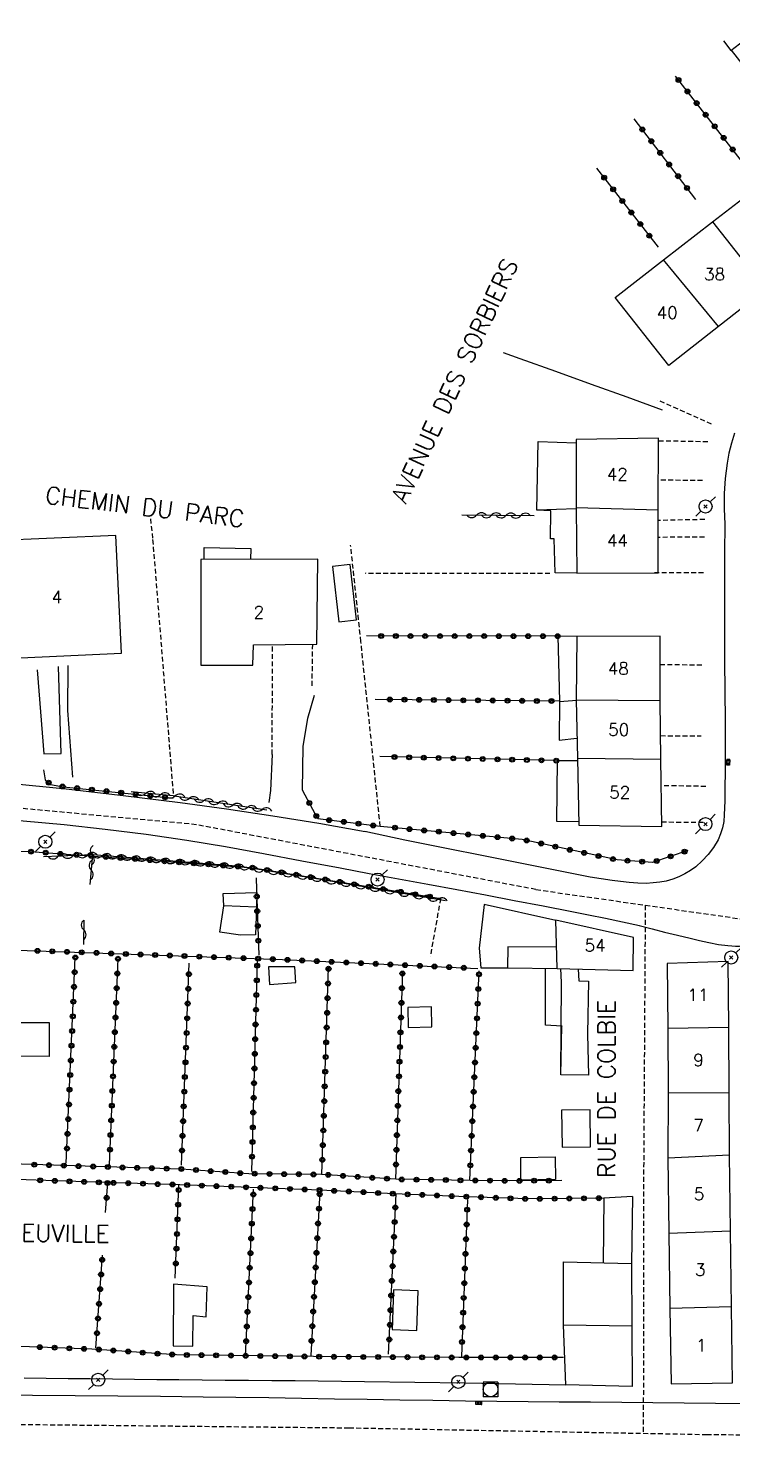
# Model space of a CAD drawing. Header units: millimetres. Extents: x 149000 to 150002, y 151999 to 153000.
# Drawn here: x 149695 to 149766.9, y 152115.4 to 152258.9 of the extents above; entities that cross this region are included whole.
import ezdxf
from ezdxf.enums import TextEntityAlignment as Align

# ---------------------------------------------------------------- set-up
doc = ezdxf.new("R2010")
doc.units = ezdxf.units.MM
doc.linetypes.add('DASHED', pattern=[0.75, 0.5, -0.25])
doc.layers.get('0').update_dxf_attribs({"linetype": 'CONTINUOUS'})
for name, color, linetype in [('W0001', 6, 'DASHED'), ('W0008', 7, 'CONTINUOUS'), ('W0014', 7, 'CONTINUOUS'), ('W0017', 7, 'CONTINUOUS'), ('w0101', 7, 'CONTINUOUS'), ('W0104', 1, 'CONTINUOUS'), ('W0112', 1, 'DASHED'), ('w0300', 7, 'CONTINUOUS'), ('W0310', 3, 'CONTINUOUS'), ('W0322', 7, 'CONTINUOUS'), ('w0323', 7, 'CONTINUOUS'), ('W0401', 7, 'CONTINUOUS'), ('W0420', 7, 'CONTINUOUS'), ('W0473', 7, 'CONTINUOUS'), ('W0989', 7, 'CONTINUOUS'), ('W0991', 7, 'CONTINUOUS'), ('W1102', 7, 'CONTINUOUS')]:
    doc.layers.add(name, color=color, linetype=linetype)
doc.styles.get("Standard").update_dxf_attribs({"font": 'romans.shx', "width": 0.85})

# ---------------------------------------------------------------- blocks, each defined once
blk = doc.blocks.new('T401')
for p, q in [((-0.3, 0.3), (0, 0.3)), ((-0.3, -0.25), (-0.3, 0.3)), ((-0.3, 0.15), (0, 0.15)), ((-0.3, 0), (0, 0)), ((0, 0.3), (0, -0.25)), ((-0.3, -0.15), (0, -0.15)), ((-0.3, -0.25), (-0.3, -0.3)), ((-0.3, -0.3), (0, -0.3)), ((0, -0.3), (0, -0.25))]:
    blk.add_line(p, q)
blk = doc.blocks.new('T420')
for p, q in [((0.75, 0.75), (-0.75, 0.75)), ((-0.75, 0.75), (-0.75, -0.75)), ((0.75, 0.75), (0.75, -0.75)), ((0.75, -0.75), (-0.75, -0.75))]:
    blk.add_line(p, q)
blk.add_ellipse((0, 0), major_axis=(-0.53, 0.53), ratio=1, start_param=3.926991, end_param=10.210176)
blk = doc.blocks.new('T473')
for p, q in [((-0.166667, 0.166667), (0.166667, -0.166667)), ((-0.166667, -0.166667), (0.166667, 0.166667)), ((0.500001, 0.500001), (1.000002, 1.000002)), ((-1.000002, -1.000002), (-0.500001, -0.500001))]:
    blk.add_line(p, q)
blk.add_ellipse((0, 0), major_axis=(0.471405, 0.471405), ratio=1, start_param=5.4977871438, end_param=11.780972451)
blk = doc.blocks.new('t323o')
at = {"color": 0, "linetype": 'Continuous'}
for radius in [0.25, 0.15]:
    blk.add_circle((0, 0), radius, dxfattribs=at)
blk = doc.blocks.new('t310o')
at = {"color": 0, "linetype": 'Continuous'}
for centre, start, end in [((-0.5, 0.38), 216.8699, 323.1304), ((0.5, -0.37), 36.8699, 143.1303)]:
    blk.add_arc(centre, 0.625, start, end, dxfattribs=at)
blk = doc.blocks.new('t322o')
at = {"color": 0, "linetype": 'Continuous'}
for radius in [0.25, 0.15]:
    blk.add_circle((0, 0), radius, dxfattribs=at)

msp = doc.modelspace()

# ---------------------------------------------------------------- linework, layer by layer
at = {"layer": 'W0001'}
for points in [[(149746.8, 152171), (149712.18, 152177.62), (149680.64, 152180.55), (149675.36, 152177.48), (149652.7, 152177.06), (149627.69, 152173.25), (149619.84, 152171)], [(149746.8, 152171), (149757.95, 152169.41)], [(149757.95, 152169.41), (149757.79, 152143.19), (149757.75, 152115.53)], [(149757.95, 152169.41), (149768.96, 152167.83)], [(149574.48, 152118.11), (149615.57, 152117.28), (149653.19, 152116.95), (149692.02, 152116.46), (149727.73, 152116.09), (149757.75, 152115.53)], [(149757.75, 152115.53), (149764.2, 152115.41), (149769.72, 152115.37)]]:
    msp.add_lwpolyline(points, dxfattribs=at)
at = {"layer": 'W0008'}
for points in [[(149729.38, 152176.9), (149724.68, 152177.73), (149719.98, 152178.49), (149715.26, 152179.2), (149710.54, 152179.84), (149704.73, 152180.57), (149698.91, 152181.25), (149693.08, 152181.82), (149687.23, 152182.22), (149685.44, 152182.3), (149683.65, 152182.33), (149681.86, 152182.31), (149680.08, 152182.26)], [(149680.14, 152178.69), (149683.74, 152178.62), (149687.34, 152178.49), (149690.93, 152178.29), (149694.52, 152178.02), (149698.71, 152177.64), (149702.89, 152177.17), (149707.06, 152176.64), (149711.22, 152176.04), (149715.14, 152175.4), (149719.04, 152174.69), (149722.93, 152173.94), (149726.83, 152173.2), (149729.81, 152172.65), (149732.79, 152172.1), (149735.77, 152171.55), (149738.75, 152171)], [(149738.75, 152171), (149741.67, 152170.45), (149744.6, 152169.9), (149747.53, 152169.34), (149750.45, 152168.77), (149752.18, 152168.42), (149753.9, 152168.07), (149755.62, 152167.71), (149757.35, 152167.35)]]:
    msp.add_lwpolyline(points, dxfattribs=at)
at = {"layer": 'W0014'}
for points in [[(149767.04, 152217.55), (149766.74, 152216.55), (149766.49, 152215.53), (149766.31, 152214.49), (149766.11, 152212.95), (149766.01, 152211.39), (149765.99, 152209.83), (149766.07, 152208.28)], [(149766.07, 152208.28), (149766.04, 152205.36), (149766.03, 152202.43), (149766.02, 152199.51), (149766.02, 152196.59), (149766.03, 152195.06), (149766.04, 152193.54), (149766.06, 152192.01), (149766.08, 152190.48), (149766.09, 152188.95), (149766.11, 152187.42), (149766.11, 152185.9), (149766.11, 152184.37), (149766.1, 152182.93), (149766.08, 152181.49), (149766.05, 152180.05), (149766.01, 152178.61)], [(149766.01, 152178.61), (149765.96, 152177.95), (149765.83, 152177.31), (149765.64, 152176.67), (149765.37, 152176.07), (149764.92, 152175.3), (149764.38, 152174.58), (149763.77, 152173.93), (149763.11, 152173.33), (149762.57, 152172.93), (149761.99, 152172.59), (149761.39, 152172.29), (149760.76, 152172.05), (149760.1, 152171.86), (149759.43, 152171.74), (149758.75, 152171.67), (149758.06, 152171.63), (149757.18, 152171.64), (149756.31, 152171.71), (149755.44, 152171.81), (149754.57, 152171.93), (149752.34, 152172.28), (149750.13, 152172.69), (149747.92, 152173.14), (149745.71, 152173.58), (149741.62, 152174.39), (149737.53, 152175.21), (149733.45, 152176.05), (149729.37, 152176.91)], [(149757.34, 152167.35), (149758.64, 152167), (149759.93, 152166.67), (149761.23, 152166.35), (149762.54, 152166.05), (149763.49, 152165.82), (149764.44, 152165.6), (149765.41, 152165.41), (149766.38, 152165.28), (149766.77, 152165.25), (149767.16, 152165.24), (149767.55, 152165.24), (149767.94, 152165.25), (149768.33, 152165.27), (149768.72, 152165.28), (149769.11, 152165.29), (149769.5, 152165.3), (149771.69, 152165.29), (149773.88, 152165.27), (149776.07, 152165.25), (149778.26, 152165.22)], [(149694.61, 152121.19), (149696.86, 152121.16), (149699.12, 152121.13), (149701.37, 152121.11), (149703.63, 152121.08), (149705.88, 152121.06), (149708.14, 152121.03), (149710.39, 152121.01), (149712.76, 152120.98), (149715.13, 152120.96), (149717.5, 152120.94), (149719.87, 152120.92), (149722.24, 152120.9), (149724.6, 152120.88), (149726.97, 152120.85), (149729.34, 152120.82), (149734.46, 152120.75), (149739.59, 152120.67), (149744.71, 152120.59), (149749.84, 152120.49)], [(149772.57, 152118.51), (149765.12, 152118.58), (149761.93, 152118.61), (149758.74, 152118.63), (149755.56, 152118.66), (149752.37, 152118.69), (149749.18, 152118.71), (149746, 152118.74), (149742.81, 152118.78), (149739.62, 152118.82), (149736.28, 152118.86), (149732.94, 152118.91), (149729.59, 152118.97), (149726.25, 152119.02), (149722.91, 152119.08), (149719.56, 152119.14), (149716.22, 152119.19), (149712.88, 152119.23), (149708.53, 152119.28), (149704.18, 152119.32), (149699.83, 152119.36), (149695.49, 152119.4), (149691.14, 152119.43)]]:
    msp.add_lwpolyline(points, dxfattribs=at)
at = {"layer": 'W0017'}
for points in [[(149695.95, 152193.41), (149696.64, 152184.85), (149698.41, 152184.88), (149698.14, 152193.74)], [(149699.09, 152193.86), (149699.04, 152189.25), (149699.56, 152182.48)], [(149722.99, 152181.17), (149723.06, 152185.6), (149723.56, 152188.47), (149724.21, 152190.83)], [(149719.91, 152184.78), (149719.73, 152181.09), (149719.56, 152179.87)]]:
    msp.add_lwpolyline(points, dxfattribs=at)
at = {"layer": 'w0101'}
for points in [[(149764.82, 152239.11), (149769.66, 152242.86)], [(149759.81, 152235.23), (149764.82, 152239.11)], [(149765.43, 152228.45), (149760.35, 152224.45), (149754.87, 152231.4), (149759.81, 152235.23)], [(149770.24, 152232.22), (149765.43, 152228.45)], [(149759.27, 152209.7), (149759.31, 152217.04), (149750.91, 152216.9), (149750.92, 152209.98), (149750.92, 152209.95)], [(149750.92, 152209.95), (149750.98, 152203.27), (149759.26, 152203.32)], [(149759.26, 152203.32), (149759.27, 152209.7)], [(149759.47, 152190.25), (149759.46, 152196.85), (149750.98, 152196.8), (149750.91, 152190.33)], [(149750.91, 152190.33), (149750.91, 152190.31)], [(149750.91, 152190.31), (149751.04, 152184.39)], [(149759.54, 152184.31), (149759.47, 152190.25)], [(149751.04, 152184.39), (149751.19, 152177.57), (149759.63, 152177.43)], [(149759.63, 152177.43), (149759.54, 152184.31)], [(149748.98, 152162.94), (149748.85, 152167.89)], [(149756.73, 152162.73), (149756.76, 152166.12), (149748.85, 152167.89)], [(149766.46, 152156.97), (149766.42, 152163.67), (149760.2, 152163.46), (149760.25, 152156.85)], [(149748.98, 152162.94), (149756.73, 152162.73)], [(149760.25, 152156.85), (149760.3, 152150.23)], [(149766.5, 152150.27), (149766.46, 152156.97)], [(149760.3, 152150.23), (149760.25, 152143.63)], [(149766.53, 152143.95), (149766.5, 152150.27)], [(149760.25, 152143.63), (149760.36, 152135.95)], [(149766.64, 152136.2), (149766.53, 152143.95)], [(149760.36, 152135.95), (149760.47, 152128.26)], [(149766.75, 152128.44), (149766.64, 152136.2)], [(149760.47, 152128.26), (149760.58, 152120.57), (149766.86, 152120.69)], [(149766.86, 152120.69), (149766.75, 152128.44)]]:
    msp.add_lwpolyline(points, dxfattribs=at)
for points in [[(149704.55, 152195.12), (149703.98, 152207.13), (149691.35, 152206.58), (149691.99, 152194.55)], [(149724.46, 152196.03), (149724.55, 152204.7), (149712.63, 152204.66), (149712.63, 152193.88), (149717.93, 152193.88), (149718, 152195.96)]]:
    msp.add_lwpolyline(points, close=True, dxfattribs=at)
at = {"layer": 'W0104'}
for points in [[(149765.93, 152257.57), (149766.68, 152256.6), (149768.43, 152257.96), (149767.72, 152258.88)], [(149750.98, 152203.27), (149748.75, 152203.32), (149748.68, 152206.77), (149748.3, 152206.77), (149748.33, 152209.65), (149746.89, 152209.72), (149747.02, 152216.7), (149750.91, 152216.58)], [(149750.92, 152209.85), (149746.89, 152209.72)], [(149712.98, 152204.66), (149712.99, 152205.89), (149717.72, 152205.81), (149717.71, 152204.67)], [(149750.98, 152196.8), (149749.05, 152196.85), (149749.2, 152190.22), (149749.2, 152190.19), (149749.18, 152186.25), (149750.99, 152186.43)], [(149749.2, 152190.19), (149750.99, 152190.31)], [(149751.18, 152177.9), (149748.95, 152177.93), (149749.02, 152184.15), (149751.04, 152184.17)], [(149718.33, 152169.22), (149714.99, 152169.34)], [(149741.51, 152169.49), (149741.02, 152165.01), (149741.18, 152163), (149743.87, 152163.02), (149743.9, 152163.02)], [(149748.85, 152167.89), (149748.85, 152167.86), (149741.51, 152169.49)], [(149748.92, 152165.11), (149743.95, 152165.16), (149743.9, 152163.02)], [(149722.21, 152163.1), (149719.55, 152163.1), (149719.64, 152161.31), (149722.33, 152161.52)], [(149722.33, 152161.52), (149722.21, 152163.1)], [(149743.9, 152163.02), (149748.98, 152162.94)], [(149749.33, 152152.09), (149749.44, 152157.11), (149749.44, 152157.08), (149747.79, 152157.16), (149747.77, 152162.96)], [(149749.33, 152152.09), (149749.42, 152161.51), (149749.36, 152162.93)], [(149751.1, 152162.88), (149751.17, 152161.68), (149752.17, 152161.64), (149752.06, 152156.27), (149752.06, 152156.24), (149752.18, 152152.06), (149749.33, 152152.09)], [(149756.64, 152139.68), (149756.54, 152132.86), (149756.58, 152126.45), (149756.58, 152126.48), (149756.62, 152120.29), (149749.84, 152120.49)], [(149756.64, 152139.68), (149753.73, 152139.52), (149753.66, 152132.92)], [(149749.63, 152126.55), (149749.61, 152133.01), (149756.54, 152132.86)], [(149749.84, 152120.49), (149749.63, 152126.55)], [(149756.58, 152126.45), (149749.63, 152126.55)]]:
    msp.add_lwpolyline(points, dxfattribs=at)
for points in [[(149728.51, 152198.5), (149727.86, 152204.16), (149726.05, 152203.95), (149726.7, 152198.3)], [(149718.22, 152166.37), (149716.67, 152166.36), (149714.58, 152166.65), (149714.99, 152169.34), (149714.92, 152170.59), (149718.34, 152170.69), (149718.33, 152169.22)], [(149736.15, 152159.04), (149733.73, 152158.98), (149733.78, 152156.92), (149736.2, 152156.98)], [(149697.17, 152157.43), (149697.16, 152153.98), (149694.06, 152153.99), (149694.08, 152157.44)], [(149749.42, 152148.49), (149749.47, 152144.71), (149752.38, 152144.75), (149752.33, 152148.52)], [(149748.81, 152141.41), (149745.28, 152141.37), (149745.25, 152143.68), (149748.78, 152143.72)], [(149713.28, 152130.48), (149709.86, 152130.74), (149709.8, 152124.46), (149711.81, 152124.42), (149711.84, 152127.54), (149713.17, 152127.42)], [(149734.66, 152126.03), (149734.81, 152130.07), (149732.29, 152130.17), (149732.13, 152126.12)]]:
    msp.add_lwpolyline(points, close=True, dxfattribs=at)
at = {"layer": 'W0112'}
for points in [[(149764.72, 152218.48), (149759.23, 152220.92)], [(149764.32, 152216.68), (149759.19, 152216.76)], [(149763.79, 152212.72), (149759.26, 152212.77)], [(149709.85, 152180.8), (149707.75, 152206.84), (149707.5, 152209.1)], [(149764.01, 152208.75), (149759.27, 152208.65)], [(149763.98, 152206.95), (149759.27, 152206.93)], [(149730.93, 152177.45), (149728.96, 152196.29), (149727.91, 152206.15)], [(149748.23, 152203.24), (149729.44, 152203.26)], [(149763.88, 152203.31), (149758.66, 152203.32)], [(149719.91, 152184.78), (149719.95, 152195.98)], [(149724.01, 152196.03), (149723.95, 152191.54)], [(149759.46, 152193.97), (149763.73, 152193.92)], [(149759.51, 152186.7), (149763.64, 152186.68)], [(149764.12, 152181.52), (149759.58, 152181.6)], [(149759.62, 152177.9), (149764.05, 152177.86)], [(149737.08, 152170.09), (149736.03, 152164.18)]]:
    msp.add_lwpolyline(points, dxfattribs=at)
at = {"layer": 'w0300'}
msp.add_lwpolyline([(149743.46, 152225.79), (149745.18, 152225.18), (149748.81, 152223.88), (149752.44, 152222.57), (149756.06, 152221.25), (149759.69, 152219.93)], dxfattribs=at)
at = {"layer": 'W0310'}
for points in [[(149746.62, 152209.14), (149739.25, 152209.21)], [(149719.36, 152179.09), (149710.17, 152180.5), (149710.17, 152180.53), (149705.53, 152180.96)], [(149730.86, 152171), (149724.86, 152172.03), (149716.69, 152173.34), (149701.58, 152174.54), (149696.58, 152174.34)], [(149701.58, 152174.54), (149701.33, 152171.5)], [(149737.57, 152169.85), (149730.86, 152171)], [(149700.7, 152167.89), (149700.68, 152165.39)]]:
    msp.add_lwpolyline(points, dxfattribs=at)
at = {"layer": 'W0322'}
for points in [[(149649.03, 152175.58), (149653.29, 152174.36), (149657.36, 152173.99), (149666.11, 152174.31), (149678.88, 152175.01), (149695.23, 152174.88), (149698.48, 152174.63)], [(149698.46, 152174.66), (149717.97, 152173.23), (149731.55, 152171)], [(149731.55, 152171), (149737.08, 152170.09)], [(149749.61, 152123.27), (149738.93, 152123.26), (149724.11, 152123.36), (149710.15, 152123.53), (149701.54, 152124.12), (149686.96, 152124.66), (149668.78, 152125.73), (149650.17, 152125.58), (149635.72, 152125.43), (149618.14, 152125.14), (149606.27, 152125.02)]]:
    msp.add_lwpolyline(points, dxfattribs=at)
at = {"layer": 'w0323'}
for points in [[(149773.71, 152247.72), (149766.76, 152256.63)], [(149768.72, 152244.13), (149761.04, 152253.98)], [(149763.12, 152241.38), (149756.82, 152249.63)], [(149759.3, 152236.52), (149753, 152244.59)], [(149749.05, 152196.85), (149729.52, 152196.87)], [(149749.2, 152190.22), (149730.4, 152190.39)], [(149749.02, 152184.15), (149730.88, 152184.56)], [(149696.61, 152183.23), (149696.78, 152182.19), (149697.32, 152181.72), (149698.62, 152181.49), (149709.8, 152180.33)], [(149730.93, 152177.45), (149724.56, 152178.22), (149722.99, 152181.15)], [(149762.28, 152174.98), (149758.68, 152173.76), (149755.08, 152174.02), (149745.4, 152176.11), (149730.93, 152177.45)], [(149718.28, 152172.2), (149718.32, 152171)], [(149749.43, 152141.31), (149744.11, 152141.29), (149740.09, 152141.33), (149732.51, 152141.44), (149724.94, 152141.93), (149717.52, 152142.01), (149710.63, 152142.49), (149703, 152142.7), (149688.94, 152143.15), (149677.94, 152143.44), (149663.69, 152144.16), (149650.92, 152144.52), (149631.81, 152144.78), (149632.92, 152170.87)], [(149632.82, 152171), (149633.07, 152166.46), (149652.4, 152165.92), (149670.84, 152165.66), (149687.18, 152165.07), (149720.96, 152163.86), (149740.88, 152162.95)], [(149718.32, 152171), (149718.55, 152164.29)], [(149698.92, 152143.08), (149699.84, 152164.07)], [(149704.19, 152163.94), (149703.3, 152142.96)], [(149718.39, 152163.84), (149717.82, 152142.25)], [(149710.66, 152142.88), (149711.46, 152163.49)], [(149724.99, 152141.93), (149725.66, 152163.05)], [(149733.2, 152162.71), (149732.48, 152141.45)], [(149740.05, 152141.37), (149741.02, 152162.71)], [(149753.73, 152139.52), (149746.02, 152139.44), (149739.77, 152139.67), (149732.36, 152139.97), (149724.82, 152140.34), (149710.51, 152140.89), (149702.93, 152141.11), (149688.7, 152141.58), (149670.11, 152142.23), (149659.06, 152142.7), (149643.66, 152143.11), (149636.09, 152143.46), (149635.24, 152125.68)], [(149702.92, 152138.07), (149703.14, 152141.13)], [(149710.03, 152131.36), (149710.4, 152140.86)], [(149717.18, 152123.42), (149718.01, 152140.45)], [(149724.77, 152140.15), (149723.84, 152123.46)], [(149731.78, 152123.59), (149732.54, 152139.96)], [(149739.84, 152139.39), (149739.2, 152123.35)], [(149701.94, 152124.25), (149702.61, 152133.69)]]:
    msp.add_lwpolyline(points, dxfattribs=at)
at = {"layer": 'W1102'}
for points in [[(149764.82, 152239.11), (149770.24, 152232.22)], [(149765.43, 152228.45), (149759.81, 152235.23)], [(149759.27, 152209.7), (149750.92, 152209.95)], [(149759.47, 152190.25), (149750.91, 152190.31)], [(149751.04, 152184.39), (149759.54, 152184.31)], [(149760.25, 152156.85), (149766.46, 152156.97)], [(149766.5, 152150.27), (149760.3, 152150.23)], [(149760.25, 152143.63), (149766.53, 152143.95)], [(149760.36, 152135.95), (149766.64, 152136.2)], [(149766.75, 152128.44), (149760.47, 152128.26)]]:
    msp.add_lwpolyline(points, dxfattribs=at)

# ---------------------------------------------------------------- block references
at = {"layer": 'W0310'}
for p, rotation in [((149740.75, 152209.2), 179.3787524095034), ((149742.25, 152209.18), 179.3787524095034), ((149743.75, 152209.17), 179.3787524095034), ((149745.25, 152209.15), 179.3787524095034), ((149707.02, 152180.82), 174.6931414462227), ((149708.51, 152180.68), 174.6931414462227), ((149710.01, 152180.55), 174.6931414462227), ((149711.46, 152180.3), 171.2678885116775), ((149712.95, 152180.08), 171.2678885116775), ((149714.43, 152179.85), 171.2678885116775), ((149715.91, 152179.62), 171.2678885116775), ((149717.39, 152179.39), 171.2678885116775), ((149718.88, 152179.17), 171.2678885116775), ((149701.57, 152174.49), 265.2987549951795), ((149698.08, 152174.4), 182.2448451880253), ((149699.58, 152174.46), 182.2448451880253), ((149701.07, 152174.52), 182.2448451880253), ((149701.45, 152172.99), 265.2987549951795), ((149702.57, 152174.46), 175.4497318954519), ((149704.07, 152174.34), 175.4497318954519), ((149705.56, 152174.22), 175.4497318954519), ((149707.06, 152174.1), 175.4497318954519), ((149708.55, 152173.98), 175.4497318954519), ((149710.05, 152173.86), 175.4497318954519), ((149711.54, 152173.75), 175.4497318954519), ((149713.04, 152173.63), 175.4497318954519), ((149714.53, 152173.51), 175.4497318954519), ((149716.03, 152173.39), 175.4497318954519), ((149717.52, 152173.2), 170.887545234688), ((149719, 152172.97), 170.887545234688), ((149720.48, 152172.73), 170.887545234688), ((149721.96, 152172.49), 170.887545234688), ((149723.44, 152172.25), 170.887545234688), ((149724.92, 152172.02), 170.2974376692327), ((149726.4, 152171.76), 170.2974376692327), ((149727.88, 152171.51), 170.2974376692327), ((149729.36, 152171.26), 170.2974376692327), ((149730.84, 152171), 170.2974376692327), ((149732.34, 152170.75), 170.297437669255), ((149733.82, 152170.49), 170.297437669255), ((149735.3, 152170.24), 170.297437669255), ((149736.78, 152169.99), 170.297437669255), ((149700.69, 152166.89), 269.380982050338)]:
    msp.add_blockref('t310o', p, dxfattribs=dict(at, rotation=rotation))
at = {"layer": 'W0322'}
for p, rotation in [((149695.32, 152174.87), 355.5757359911123), ((149696.82, 152174.76), 355.5757359911123), ((149698.31, 152174.64), 355.5757359911123), ((149699.95, 152174.55), 355.831967023194), ((149701.45, 152174.44), 355.831967023194), ((149702.95, 152174.33), 355.831967023194), ((149704.44, 152174.22), 355.831967023194), ((149705.94, 152174.11), 355.831967023194), ((149707.43, 152174), 355.831967023194), ((149708.93, 152173.89), 355.831967023194), ((149710.43, 152173.78), 355.831967023194), ((149711.92, 152173.68), 355.831967023194), ((149713.42, 152173.57), 355.831967023194), ((149714.91, 152173.46), 355.831967023194), ((149716.41, 152173.35), 355.831967023194), ((149717.91, 152173.24), 355.831967023194), ((149719.39, 152173), 350.6568057739563), ((149720.87, 152172.76), 350.6568057739563), ((149722.35, 152172.51), 350.6568057739563), ((149723.83, 152172.27), 350.6568057739563), ((149725.31, 152172.03), 350.6568057739563), ((149726.79, 152171.78), 350.6568057739563), ((149728.27, 152171.54), 350.6568057739563), ((149729.75, 152171.3), 350.6568057739563), ((149731.23, 152171.05), 350.6568057739563), ((149733.03, 152170.76), 350.6568057739295), ((149734.51, 152170.51), 350.6568057739295), ((149735.99, 152170.27), 350.6568057739295), ((149696.23, 152124.32), 177.8748336193598), ((149697.73, 152124.26), 177.8748336193598), ((149699.23, 152124.2), 177.8748336193598), ((149700.73, 152124.15), 177.8748336193598), ((149702.23, 152124.07), 176.0838394493239), ((149703.72, 152123.97), 176.0838394493239), ((149705.22, 152123.87), 176.0838394493239), ((149706.71, 152123.76), 176.0838394493239), ((149708.21, 152123.66), 176.0838394493239), ((149709.71, 152123.56), 176.0838394493239), ((149711.21, 152123.52), 179.2858407237108), ((149712.71, 152123.5), 179.2858407237108), ((149714.21, 152123.48), 179.2858407237108), ((149715.71, 152123.46), 179.2858407237108), ((149717.21, 152123.44), 179.2858407237108), ((149718.71, 152123.42), 179.2858407237108), ((149720.21, 152123.4), 179.2858407237108), ((149721.71, 152123.38), 179.2858407237108), ((149723.21, 152123.37), 179.2858407237108), ((149724.71, 152123.35), 179.6368109016704), ((149726.21, 152123.34), 179.6368109016704), ((149727.71, 152123.33), 179.6368109016704), ((149729.21, 152123.32), 179.6368109016704), ((149730.71, 152123.31), 179.6368109016704), ((149732.21, 152123.3), 179.6368109016704), ((149733.71, 152123.29), 179.6368109016704), ((149735.21, 152123.28), 179.6368109016704), ((149736.71, 152123.28), 179.6368109016704), ((149738.21, 152123.27), 179.6368109016704), ((149739.71, 152123.26), 180.0590456578088), ((149741.21, 152123.26), 180.0590456578088), ((149742.71, 152123.26), 180.0590456578088), ((149744.21, 152123.27), 180.0590456578088), ((149745.71, 152123.27), 180.0590456578088), ((149747.21, 152123.27), 180.0590456578088), ((149748.71, 152123.27), 180.0590456578088)]:
    msp.add_blockref('t322o', p, dxfattribs=dict(at, rotation=rotation))
at = {"layer": 'w0323'}
for p, rotation in [((149761.34, 152253.59), 127.9228690083357), ((149762.26, 152252.41), 127.9228690083357), ((149763.19, 152251.23), 127.9228690083357), ((149764.11, 152250.04), 127.9228690083357), ((149757.66, 152248.54), 127.3598715880247), ((149765.03, 152248.86), 127.9228690083357), ((149758.57, 152247.34), 127.3598715880247), ((149765.95, 152247.68), 127.9228690083357), ((149766.87, 152246.49), 127.9228690083357), ((149759.48, 152246.15), 127.3598715880247), ((149753.76, 152243.62), 127.969433994814), ((149760.39, 152244.96), 127.3598715880247), ((149761.3, 152243.77), 127.3598715880247), ((149754.68, 152242.43), 127.969433994814), ((149762.21, 152242.57), 127.3598715880247), ((149755.61, 152241.25), 127.969433994814), ((149756.53, 152240.07), 127.969433994814), ((149757.45, 152238.89), 127.969433994814), ((149758.37, 152237.7), 127.969433994814), ((149731.02, 152196.87), 179.9383979670998), ((149732.52, 152196.87), 179.9383979670998), ((149734.02, 152196.86), 179.9383979670998), ((149735.52, 152196.86), 179.9383979670998), ((149737.02, 152196.86), 179.9383979670998), ((149738.52, 152196.86), 179.9383979670998), ((149740.02, 152196.86), 179.9383979670998), ((149741.52, 152196.86), 179.9383979670998), ((149743.02, 152196.85), 179.9383979670998), ((149744.52, 152196.85), 179.9383979670998), ((149746.02, 152196.85), 179.9383979670998), ((149747.52, 152196.85), 179.9383979670998), ((149749.02, 152196.85), 179.9383979670998), ((149731.9, 152190.38), 179.4666202911636), ((149733.4, 152190.37), 179.4666202911636), ((149734.9, 152190.35), 179.4666202911636), ((149736.4, 152190.34), 179.4666202911636), ((149737.9, 152190.33), 179.4666202911636), ((149739.4, 152190.31), 179.4666202911636), ((149740.9, 152190.3), 179.4666202911636), ((149742.4, 152190.28), 179.4666202911636), ((149743.9, 152190.27), 179.4666202911636), ((149745.4, 152190.26), 179.4666202911636), ((149746.9, 152190.24), 179.4666202911636), ((149748.4, 152190.23), 179.4666202911636), ((149732.38, 152184.52), 178.7177085365285), ((149733.88, 152184.49), 178.7177085365285), ((149735.38, 152184.46), 178.7177085365285), ((149736.88, 152184.42), 178.7177085365285), ((149738.38, 152184.39), 178.7177085365285), ((149739.88, 152184.35), 178.7177085365285), ((149741.38, 152184.32), 178.7177085365285), ((149742.88, 152184.29), 178.7177085365285), ((149744.38, 152184.25), 178.7177085365285), ((149745.88, 152184.22), 178.7177085365285), ((149747.38, 152184.19), 178.7177085365285), ((149748.88, 152184.15), 178.7177085365285), ((149697.12, 152181.9), 318.9803681836398), ((149698.54, 152181.51), 349.9317353147586), ((149700.03, 152181.35), 354.0550384809056), ((149701.52, 152181.19), 354.0550384809056), ((149703.02, 152181.04), 354.0550384809056), ((149704.51, 152180.88), 354.0550384809056), ((149706, 152180.72), 354.0550384809056), ((149707.49, 152180.57), 354.0550384809056), ((149708.98, 152180.41), 354.0550384809056), ((149723.7, 152179.83), 118.2481468705808), ((149724.41, 152178.5), 118.2481468705808), ((149725.73, 152178.08), 173.0952147407253), ((149727.22, 152177.9), 173.0952147407253), ((149728.71, 152177.72), 173.0952147407253), ((149730.2, 152177.54), 173.0952147407253), ((149732.43, 152177.31), 174.6884676818337), ((149733.92, 152177.17), 174.6884676818337), ((149735.41, 152177.03), 174.6884676818337), ((149736.91, 152176.9), 174.6884676818337), ((149738.4, 152176.76), 174.6884676818337), ((149739.9, 152176.62), 174.6884676818337), ((149741.39, 152176.48), 174.6884676818337), ((149742.88, 152176.34), 174.6884676818337), ((149744.38, 152176.2), 174.6884676818337), ((149745.86, 152176.01), 167.8373085697748), ((149747.33, 152175.69), 167.8373085697748), ((149748.79, 152175.37), 167.8373085697748), ((149750.26, 152175.06), 167.8373085697748), ((149761.96, 152174.87), 198.6591879675159), ((149751.73, 152174.74), 167.8373085697748), ((149753.19, 152174.43), 167.8373085697748), ((149754.66, 152174.11), 167.8373085697748), ((149756.15, 152173.94), 175.9279184549931), ((149757.64, 152173.84), 175.9279184549931), ((149759.12, 152173.91), 198.6591879675159), ((149760.54, 152174.39), 198.6591879675159), ((149718.34, 152170.29), 271.9774297324388), ((149718.39, 152168.79), 271.9774297324388), ((149718.45, 152167.29), 271.9774297324388), ((149695.99, 152164.75), 357.9482381546042), ((149718.5, 152165.79), 271.9774297324388), ((149697.49, 152164.7), 357.9482381546042), ((149698.99, 152164.65), 357.9482381546042), ((149699.84, 152164.06), 87.50333797949457), ((149700.49, 152164.59), 357.9482381546042), ((149701.99, 152164.54), 357.9482381546042), ((149703.49, 152164.48), 357.9482381546042), ((149704.19, 152163.94), 267.5797614714706), ((149704.99, 152164.43), 357.9482381546042), ((149706.48, 152164.38), 357.9482381546042), ((149707.98, 152164.32), 357.9482381546042), ((149709.48, 152164.27), 357.9482381546042), ((149710.98, 152164.22), 357.9482381546042), ((149712.48, 152164.16), 357.9482381546042), ((149713.98, 152164.11), 357.9482381546042), ((149715.48, 152164.05), 357.9482381546042), ((149716.98, 152164), 357.9482381546042), ((149718.48, 152163.95), 357.9482381546042), ((149719.98, 152163.89), 357.9482381546042), ((149721.47, 152163.83), 357.396655207208), ((149722.97, 152163.77), 357.396655207208), ((149724.47, 152163.7), 357.396655207208), ((149725.97, 152163.63), 357.396655207208), ((149727.47, 152163.56), 357.396655207208), ((149728.97, 152163.49), 357.396655207208), ((149730.47, 152163.43), 357.396655207208), ((149731.96, 152163.36), 357.396655207208), ((149699.77, 152162.57), 87.50333797949457), ((149704.13, 152162.44), 267.5797614714706), ((149711.42, 152162.37), 87.75736017912239), ((149718.38, 152163.24), 268.4821643144568), ((149725.66, 152162.92), 88.16156767363087), ((149733.19, 152162.44), 268.0548633971504), ((149733.46, 152163.29), 357.396655207208), ((149734.96, 152163.22), 357.396655207208), ((149736.46, 152163.15), 357.396655207208), ((149737.96, 152163.09), 357.396655207208), ((149739.46, 152163.02), 357.396655207208), ((149741, 152162.35), 87.40523309187606), ((149699.71, 152161.07), 87.50333797949457), ((149704.06, 152160.94), 267.5797614714706), ((149711.36, 152160.87), 87.75736017912239), ((149718.34, 152161.74), 268.4821643144568), ((149725.61, 152161.42), 88.16156767363087), ((149733.14, 152160.94), 268.0548633971504), ((149740.93, 152160.85), 87.40523309187606), ((149699.64, 152159.57), 87.50333797949457), ((149704, 152159.44), 267.5797614714706), ((149711.3, 152159.37), 87.75736017912239), ((149718.3, 152160.24), 268.4821643144568), ((149725.56, 152159.92), 88.16156767363087), ((149733.09, 152159.44), 268.0548633971504), ((149740.86, 152159.36), 87.40523309187606), ((149699.58, 152158.07), 87.50333797949457), ((149703.94, 152157.94), 267.5797614714706), ((149711.24, 152157.87), 87.75736017912239), ((149718.26, 152158.74), 268.4821643144568), ((149725.52, 152158.42), 88.16156767363087), ((149733.04, 152157.94), 268.0548633971504), ((149740.8, 152157.86), 87.40523309187606), ((149699.51, 152156.57), 87.50333797949457), ((149703.87, 152156.45), 267.5797614714706), ((149711.19, 152156.37), 87.75736017912239), ((149718.22, 152157.24), 268.4821643144568), ((149725.47, 152156.92), 88.16156767363087), ((149732.99, 152156.44), 268.0548633971504), ((149740.73, 152156.36), 87.40523309187606), ((149699.45, 152155.07), 87.50333797949457), ((149703.81, 152154.95), 267.5797614714706), ((149711.13, 152154.87), 87.75736017912239), ((149718.18, 152155.74), 268.4821643144568), ((149725.42, 152155.42), 88.16156767363087), ((149732.94, 152154.94), 268.0548633971504), ((149740.66, 152154.86), 87.40523309187606), ((149699.38, 152153.57), 87.50333797949457), ((149703.75, 152153.45), 267.5797614714706), ((149711.07, 152153.37), 87.75736017912239), ((149718.14, 152154.24), 268.4821643144568), ((149725.37, 152153.92), 88.16156767363087), ((149732.89, 152153.44), 268.0548633971504), ((149740.59, 152153.36), 87.40523309187606), ((149699.32, 152152.08), 87.50333797949457), ((149703.68, 152151.95), 267.5797614714706), ((149711.01, 152151.88), 87.75736017912239), ((149718.1, 152152.75), 268.4821643144568), ((149725.32, 152152.42), 88.16156767363087), ((149732.84, 152151.94), 268.0548633971504), ((149740.52, 152151.86), 87.40523309187606), ((149699.25, 152150.58), 87.50333797949457), ((149703.62, 152150.45), 267.5797614714706), ((149718.06, 152151.25), 268.4821643144568), ((149725.27, 152150.92), 88.16156767363087), ((149732.78, 152150.44), 268.0548633971504), ((149699.19, 152149.08), 87.50333797949457), ((149710.95, 152150.38), 87.75736017912239), ((149718.02, 152149.75), 268.4821643144568), ((149725.23, 152149.42), 88.16156767363087), ((149740.46, 152150.36), 87.40523309187606), ((149699.12, 152147.58), 87.50333797949457), ((149703.56, 152148.95), 267.5797614714706), ((149710.89, 152148.88), 87.75736017912239), ((149717.98, 152148.25), 268.4821643144568), ((149725.18, 152147.92), 88.16156767363087), ((149732.73, 152148.94), 268.0548633971504), ((149740.39, 152148.87), 87.40523309187606), ((149703.49, 152147.45), 267.5797614714706), ((149710.83, 152147.38), 87.75736017912239), ((149717.94, 152146.75), 268.4821643144568), ((149725.13, 152146.43), 88.16156767363087), ((149732.68, 152147.45), 268.0548633971504), ((149740.32, 152147.37), 87.40523309187606), ((149699.05, 152146.08), 87.50333797949457), ((149703.43, 152145.96), 267.5797614714706), ((149710.77, 152145.88), 87.75736017912239), ((149717.9, 152145.25), 268.4821643144568), ((149725.08, 152144.93), 88.16156767363087), ((149732.63, 152145.95), 268.0548633971504), ((149740.25, 152145.87), 87.40523309187606), ((149698.99, 152144.58), 87.50333797949457), ((149703.37, 152144.46), 267.5797614714706), ((149710.72, 152144.38), 87.75736017912239), ((149717.86, 152143.75), 268.4821643144568), ((149725.03, 152143.43), 88.16156767363087), ((149732.58, 152144.45), 268.0548633971504), ((149740.18, 152144.37), 87.40523309187606), ((149695.66, 152142.93), 178.1551466298559), ((149697.16, 152142.89), 178.1551466298559), ((149698.66, 152142.84), 178.1551466298559), ((149700.16, 152142.79), 178.1551466298559), ((149701.65, 152142.74), 178.1551466298559), ((149703.15, 152142.69), 178.4759764024705), ((149704.65, 152142.65), 178.4759764024705), ((149706.15, 152142.61), 178.4759764024705), ((149707.65, 152142.57), 178.4759764024705), ((149709.15, 152142.53), 178.4759764024705), ((149710.65, 152142.49), 176.0006239412464), ((149712.15, 152142.39), 176.0006239412464), ((149713.64, 152142.28), 176.0006239412464), ((149715.14, 152142.18), 176.0006239412464), ((149716.64, 152142.07), 176.0006239412464), ((149718.13, 152142.01), 179.3740526704061), ((149719.63, 152141.99), 179.3740526704061), ((149721.13, 152141.97), 179.3740526704061), ((149722.63, 152141.96), 179.3740526704061), ((149724.13, 152141.94), 179.3740526704061), ((149725.63, 152141.89), 176.3049678521965), ((149727.13, 152141.79), 176.3049678521965), ((149732.53, 152142.95), 268.0548633971504), ((149740.12, 152142.87), 87.40523309187606), ((149696.25, 152141.33), 178.0877634359512), ((149697.75, 152141.28), 178.0877634359512), ((149699.25, 152141.23), 178.0877634359512), ((149700.75, 152141.18), 178.0877634359512), ((149702.24, 152141.13), 178.0877634359512), ((149703.13, 152141.06), 85.95418401016651), ((149703.74, 152141.08), 178.3517642223996), ((149705.24, 152141.04), 178.3517642223996), ((149706.74, 152141), 178.3517642223996), ((149708.24, 152140.95), 178.3517642223996), ((149709.74, 152140.91), 178.3517642223996), ((149710.38, 152140.35), 87.74599390352179), ((149711.24, 152140.86), 177.8226238401049), ((149712.74, 152140.8), 177.8226238401049), ((149714.24, 152140.75), 177.8226238401049), ((149715.74, 152140.69), 177.8226238401049), ((149717.24, 152140.63), 177.8226238401049), ((149718.73, 152140.58), 177.8226238401049), ((149720.23, 152140.52), 177.8226238401049), ((149721.73, 152140.46), 177.8226238401049), ((149723.23, 152140.4), 177.8226238401049), ((149728.63, 152141.69), 176.3049678521965), ((149730.12, 152141.6), 176.3049678521965), ((149731.62, 152141.5), 176.3049678521965), ((149733.12, 152141.43), 179.1380195230271), ((149734.62, 152141.41), 179.1380195230271), ((149736.12, 152141.39), 179.1380195230271), ((149737.62, 152141.37), 179.1380195230271), ((149739.12, 152141.34), 179.1380195230271), ((149740.62, 152141.32), 179.3871580688318), ((149742.12, 152141.31), 179.3871580688318), ((149743.62, 152141.29), 179.3871580688318), ((149745.12, 152141.29), 180.2475661707723), ((149746.62, 152141.3), 180.2475661707723), ((149748.12, 152141.3), 180.2475661707723), ((149703.03, 152139.56), 85.95418401016651), ((149717.99, 152139.9), 87.21499695141908), ((149724.73, 152140.35), 177.8226238401049), ((149724.76, 152139.93), 266.8148474845676), ((149726.23, 152140.27), 177.1629646469032), ((149727.73, 152140.2), 177.1629646469032), ((149729.22, 152140.13), 177.1629646469032), ((149730.72, 152140.05), 177.1629646469032), ((149732.22, 152139.98), 177.1629646469032), ((149733.72, 152139.91), 177.6664745537408), ((149735.22, 152139.85), 177.6664745537408), ((149736.72, 152139.79), 177.6664745537408), ((149738.22, 152139.73), 177.6664745537408), ((149739.71, 152139.67), 177.6664745537408), ((149741.21, 152139.61), 177.8816183033365), ((149742.71, 152139.56), 177.8816183033365), ((149744.21, 152139.5), 177.8816183033365), ((149745.71, 152139.45), 177.8816183033365), ((149747.21, 152139.45), 180.6016058574426), ((149748.71, 152139.47), 180.6016058574426), ((149750.21, 152139.48), 180.6016058574426), ((149751.71, 152139.5), 180.6016058574426), ((149753.21, 152139.51), 180.6016058574426), ((149710.32, 152138.85), 87.74599390352179), ((149717.91, 152138.41), 87.21499695141908), ((149724.68, 152138.44), 266.8148474845676), ((149732.47, 152138.57), 87.34187249820295), ((149739.79, 152138.34), 267.7478955630207), ((149710.26, 152137.36), 87.74599390352179), ((149717.84, 152136.91), 87.21499695141908), ((149724.59, 152136.94), 266.8148474845676), ((149732.4, 152137.08), 87.34187249820295), ((149739.74, 152136.84), 267.7478955630207), ((149710.2, 152135.86), 87.74599390352179), ((149717.77, 152135.41), 87.21499695141908), ((149724.51, 152135.44), 266.8148474845676), ((149732.33, 152135.58), 87.34187249820295), ((149739.68, 152135.34), 267.7478955630207), ((149702.58, 152133.23), 85.95418401026464), ((149710.15, 152134.36), 87.74599390352179), ((149717.7, 152133.91), 87.21499695141908), ((149724.43, 152133.94), 266.8148474845676), ((149732.26, 152134.08), 87.34187249820295), ((149739.62, 152133.84), 267.7478955630207), ((149710.09, 152132.86), 87.74599390352179), ((149717.62, 152132.41), 87.21499695141908), ((149724.34, 152132.45), 266.8148474845676), ((149732.19, 152132.58), 87.34187249820295), ((149739.56, 152132.34), 267.7478955630207), ((149702.47, 152131.73), 85.95418401026464), ((149717.55, 152130.92), 87.21499695141908), ((149724.26, 152130.95), 266.8148474845676), ((149732.12, 152131.08), 87.34187249820295), ((149739.5, 152130.84), 267.7478955630207), ((149702.37, 152130.24), 85.95418401026464), ((149717.48, 152129.42), 87.21499695141908), ((149724.18, 152129.45), 266.8148474845676), ((149732.05, 152129.58), 87.34187249820295), ((149739.44, 152129.34), 267.7478955630207), ((149702.26, 152128.74), 85.95418401026464), ((149717.4, 152127.92), 87.21499695141908), ((149724.09, 152127.95), 266.8148474845676), ((149731.98, 152128.09), 87.34187249820295), ((149739.38, 152127.84), 267.7478955630207), ((149702.15, 152127.24), 85.95418401026464), ((149717.33, 152126.42), 87.21499695141908), ((149724.01, 152126.46), 266.8148474845676), ((149731.92, 152126.59), 87.34187249820295), ((149739.32, 152126.35), 267.7478955630207), ((149702.05, 152125.75), 85.95418401026464), ((149717.26, 152124.92), 87.21499695141908), ((149723.93, 152124.96), 266.8148474845676), ((149731.85, 152125.09), 87.34187249820295), ((149739.26, 152124.85), 267.7478955630207)]:
    msp.add_blockref('t323o', p, dxfattribs=dict(at, rotation=rotation))
at = {"layer": 'W0401'}
for p, rotation in [((149766.26, 152183.98), 179.6265885491191), ((149740.99, 152118.76), 89.31870160742425)]:
    msp.add_blockref('T401', p, dxfattribs=dict(at, rotation=rotation))
at = {"layer": 'W0420'}
msp.add_blockref('T420', (149742.18, 152120.01), dxfattribs=at)
at = {"layer": 'W0473'}
for p in [(149764.1, 152210.08), (149764.09, 152177.68), (149696.78, 152175.88), (149730.66, 152172.02), (149766.72, 152164.07), (149702.18, 152120.99), (149738.89, 152120.77)]:
    msp.add_blockref('T473', p, dxfattribs=at)

# ---------------------------------------------------------------- texts
at = {"layer": 'W0989'}
for s, rotation, p in [('AVENUE DES SORBIERS', 64.9307, (149733.55, 152210.24)), ('CHEMIN DU PARC', 353.0259, (149696.7, 152210.41)), ('RUE DE COLBIE', 90, (149754.87, 152141.58)), ('RUE DE LA NEUVILLE', 359.2835, (149678.8, 152135.3))]:
    msp.add_text(s, height=1.75, rotation=rotation, dxfattribs=at).set_placement(p)
at = {"layer": 'W0991'}
for s, p in [('38', (149765.02, 152233.78)), ('40', (149760.19, 152229.84)), ('42', (149755.1, 152213.37)), ('44', (149755.11, 152206.61)), ('4', (149697.96, 152200.84)), ('2', (149718.56, 152199.29)), ('48', (149755.2, 152193.55)), ('50', (149755.24, 152187.32)), ('52', (149755.35, 152180.91)), ('54', (149752.84, 152165.31)), ('11', (149763.33, 152160.26)), ('9', (149763.38, 152153.6)), ('7', (149763.39, 152146.95)), ('5', (149763.44, 152139.95)), ('3', (149763.56, 152132.23)), ('1', (149763.67, 152124.51))]:
    msp.add_text(s, height=1.25, dxfattribs=at).set_placement(p, align=Align.MIDDLE_CENTER)

doc.saveas('drawing.dxf')
